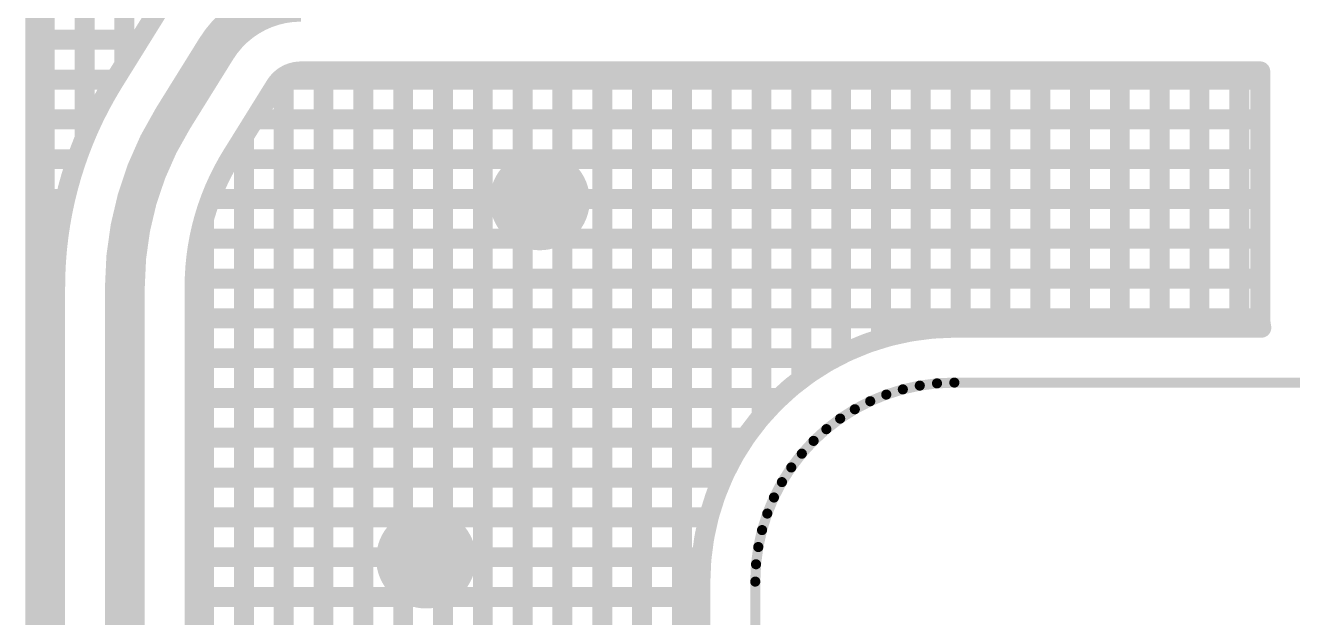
# Model space of a CAD drawing. Header units: millimetres. Extents: x 2479 to 2803, y 2230 to 2386.
# Drawn here: x 2556.55 to 2562.91, y 2294.62 to 2297.6 of the extents above; entities that cross this region are included whole.
import ezdxf

# ---------------------------------------------------------------- set-up
doc = ezdxf.new("R2010")
doc.units = ezdxf.units.MM
doc.layers.add('LAYER_23', color=9, linetype='Continuous')

# ---------------------------------------------------------------- blocks, each defined once
blk = doc.blocks.new('ROUND_3')
at = {"const_width": 0.251}
blk.add_lwpolyline([(-0.1255, 0, 1), (0.1255, 0, 1)], format="xyb", close=True, dxfattribs=at)
blk = doc.blocks.new('ROUND_17')
at = {"const_width": 0.1}
blk.add_lwpolyline([(-0.05, 0, 1), (0.05, 0, 1)], format="xyb", close=True, dxfattribs=at)
blk = doc.blocks.new('ROUND_13')
at = {"const_width": 0.05}
blk.add_lwpolyline([(-0.025, 0, 1), (0.025, 0, 1)], format="xyb", close=True, dxfattribs=at)
blk = doc.blocks.new('ROUND_4')
at = {"const_width": 0.0254}
blk.add_lwpolyline([(-0.0127, 0, 1), (0.0127, 0, 1)], format="xyb", close=True, dxfattribs=at)

msp = doc.modelspace()

# ---------------------------------------------------------------- linework, layer by layer
at = {"layer": 'LAYER_23'}
for points, const_width in [([(2557.044618875408, 2297.401864140214), (2557.044618875408, 2299.153394140214)], 0.1), ([(2556.844618875408, 2297.029984140214), (2556.844618875408, 2298.882314140214)], 0.1), ([(2556.644618875408, 2291.443094140214), (2556.644618875408, 2298.406374140214)], 0.1), ([(2556.596948875408, 2298.013144140215), (2556.596948875408, 2291.364334140214)], 0.1), ([(2556.990958875408, 2297.315554140214), (2557.208998875408, 2297.666224140215)], 0.1), ([(2556.596948875408, 2297.526334140214), (2557.122018875408, 2297.526334140214)], 0.1), ([(2556.596948875408, 2297.526334140214), (2557.122018875408, 2297.526334140214)], 0.1), ([(2557.506228875408, 2297.481414140214), (2557.288188875408, 2297.130744140215)], 0.2), ([(2556.596948875408, 2297.326334140214), (2556.997658875408, 2297.326334140214)], 0.1), ([(2556.596948875408, 2297.326334140214), (2556.997658875408, 2297.326334140214)], 0.1), ([(2557.838238875408, 2297.335404140214), (2557.825168875408, 2297.323854140214)], 0.1), ([(2557.827978875408, 2297.326334140214), (2562.749888875408, 2297.326334140214)], 0.1), ([(2557.827978875408, 2297.326334140214), (2562.749888875408, 2297.326334140214)], 0.1), ([(2557.852578875408, 2297.345364140214), (2557.838238875408, 2297.335404140214)], 0.1), ([(2557.844618875408, 2291.249564140214), (2557.844618875408, 2297.339834140214)], 0.1), ([(2557.867968875408, 2297.353584140214), (2557.852578875408, 2297.345364140214)], 0.1), ([(2557.884208875408, 2297.359964140214), (2557.867968875408, 2297.353584140214)], 0.1), ([(2557.901088875408, 2297.364414140214), (2557.884208875408, 2297.359964140214)], 0.1), ([(2557.918358875408, 2297.366874140214), (2557.901088875408, 2297.364414140214)], 0.1), ([(2557.930838875408, 2297.367394140214), (2557.918358875408, 2297.366874140214)], 0.1), ([(2562.749888875408, 2297.367394140214), (2557.930838875408, 2297.367394140214)], 0.1), ([(2558.044618875408, 2291.208654140215), (2558.044618875408, 2297.367394140214)], 0.1), ([(2558.244618875408, 2291.052304140214), (2558.244618875408, 2297.367394140214)], 0.1), ([(2558.444618875408, 2293.164144140214), (2558.444618875408, 2297.367394140214)], 0.1), ([(2558.644618875408, 2293.552144140214), (2558.644618875408, 2297.367394140214)], 0.1), ([(2558.844618875408, 2293.698594140214), (2558.844618875408, 2297.367394140214)], 0.1), ([(2559.044618875408, 2293.766224140214), (2559.044618875408, 2297.367394140214)], 0.1), ([(2559.244618875408, 2293.776234140214), (2559.244618875408, 2297.367394140214)], 0.1), ([(2559.444618875408, 2293.731524140214), (2559.444618875408, 2297.367394140214)], 0.1), ([(2559.644618875408, 2293.619274140214), (2559.644618875408, 2297.367394140214)], 0.1), ([(2559.844618875408, 2293.380304140214), (2559.844618875408, 2297.367394140214)], 0.1), ([(2560.044618875408, 2295.312604140214), (2560.044618875408, 2297.367394140214)], 0.1), ([(2560.244618875408, 2295.632984140214), (2560.244618875408, 2297.367394140214)], 0.1), ([(2560.444618875408, 2295.820254140214), (2560.444618875408, 2297.367394140214)], 0.1), ([(2560.644618875408, 2295.944414140215), (2560.644618875408, 2297.367394140214)], 0.1), ([(2560.844618875408, 2296.023704140214), (2560.844618875408, 2297.367394140214)], 0.1), ([(2561.044618875408, 2296.066884140214), (2561.044618875408, 2297.367394140214)], 0.1), ([(2561.244618875408, 2296.079034140214), (2561.244618875408, 2297.367394140214)], 0.1), ([(2561.444618875408, 2296.079034140214), (2561.444618875408, 2297.367394140214)], 0.1), ([(2561.644618875408, 2296.079034140214), (2561.644618875408, 2297.367394140214)], 0.1), ([(2561.844618875408, 2296.079034140214), (2561.844618875408, 2297.367394140214)], 0.1), ([(2562.044618875408, 2296.079034140214), (2562.044618875408, 2297.367394140214)], 0.1), ([(2562.244618875408, 2296.079034140214), (2562.244618875408, 2297.367394140214)], 0.1), ([(2562.444618875408, 2296.079034140214), (2562.444618875408, 2297.367394140214)], 0.1), ([(2562.644618875408, 2296.079034140214), (2562.644618875408, 2297.367394140214)], 0.1), ([(2562.749888875408, 2296.133154140214), (2562.749888875408, 2297.367394140214)], 0.1), ([(2556.951318875408, 2297.248884140214), (2556.983288875408, 2297.303114140214)], 0.1), ([(2556.983288875408, 2297.303114140214), (2556.990958875408, 2297.315554140214)], 0.1), ([(2557.803458875408, 2297.296604140214), (2557.585418875408, 2296.945934140214)], 0.1), ([(2557.813518875408, 2297.310864140215), (2557.803458875408, 2297.296604140214)], 0.1), ([(2557.825168875408, 2297.323854140214), (2557.813518875408, 2297.310864140215)], 0.1), ([(2556.921128875408, 2297.193654140214), (2556.951318875408, 2297.248884140214)], 0.1), ([(2556.866158875408, 2297.080424140214), (2556.892728875408, 2297.137484140214)], 0.1), ([(2556.892728875408, 2297.137484140214), (2556.921128875408, 2297.193654140214)], 0.1), ([(2556.596948875408, 2297.126334140215), (2556.887538875408, 2297.126334140215)], 0.1), ([(2556.596948875408, 2297.126334140215), (2556.887538875408, 2297.126334140215)], 0.1), ([(2556.841438875408, 2297.022524140215), (2556.866158875408, 2297.080424140214)], 0.1), ([(2557.697588875408, 2297.126334140215), (2562.749888875408, 2297.126334140215)], 0.1), ([(2557.697588875408, 2297.126334140215), (2562.749888875408, 2297.126334140215)], 0.1), ([(2556.818608875408, 2296.963874140215), (2556.841438875408, 2297.022524140215)], 0.1), ([(2557.644618875408, 2291.206604140214), (2557.644618875408, 2297.041154140215)], 0.1), ([(2556.797678875408, 2296.904504140214), (2556.818608875408, 2296.963874140215)], 0.1), ([(2557.585418875408, 2296.945934140214), (2557.564768875408, 2296.911494140214)], 0.1), ([(2556.596948875408, 2296.926334140214), (2556.805368875408, 2296.926334140214)], 0.1), ([(2556.596948875408, 2296.926334140214), (2556.805368875408, 2296.926334140214)], 0.1), ([(2556.778668875408, 2296.844494140214), (2556.797678875408, 2296.904504140214)], 0.1), ([(2557.564768875408, 2296.911494140214), (2557.540428875408, 2296.867374140214)], 0.1), ([(2557.573668875408, 2296.926334140214), (2562.749888875408, 2296.926334140214)], 0.1), ([(2557.573668875408, 2296.926334140214), (2562.749888875408, 2296.926334140214)], 0.1), ([(2556.761618875408, 2296.783904140214), (2556.778668875408, 2296.844494140214)], 0.1), ([(2557.517888875408, 2296.822294140215), (2557.497188875408, 2296.776344140214)], 0.1), ([(2557.540428875408, 2296.867374140214), (2557.517888875408, 2296.822294140215)], 0.1), ([(2556.746528875408, 2296.722794140214), (2556.761618875408, 2296.783904140214)], 0.1), ([(2557.497188875408, 2296.776344140214), (2557.478348875408, 2296.729604140214)], 0.1), ([(2556.596948875408, 2296.726334140214), (2556.747398875408, 2296.726334140214)], 0.1), ([(2556.596948875408, 2296.726334140214), (2556.747398875408, 2296.726334140214)], 0.1), ([(2556.733418875408, 2296.661234140214), (2556.746528875408, 2296.722794140214)], 0.1), ([(2557.478348875408, 2296.729604140214), (2557.461418875408, 2296.682144140214)], 0.1), ([(2557.477188875408, 2296.726334140214), (2562.749888875408, 2296.726334140214)], 0.1), ([(2557.477188875408, 2296.726334140214), (2562.749888875408, 2296.726334140214)], 0.1), ([(2556.722298875408, 2296.599274140214), (2556.733418875408, 2296.661234140214)], 0.1), ([(2557.446408875408, 2296.634034140214), (2557.433348875408, 2296.585354140214)], 0.1), ([(2557.444618875408, 2291.449144140214), (2557.444618875408, 2296.627364140214)], 0.1), ([(2557.461418875408, 2296.682144140214), (2557.446408875408, 2296.634034140214)], 0.1), ([(2556.713188875408, 2296.536994140215), (2556.722298875408, 2296.599274140214)], 0.1), ([(2557.433348875408, 2296.585354140214), (2557.422268875408, 2296.536194140214)], 0.1), ([(2556.596948875408, 2296.526334140214), (2556.711978875408, 2296.526334140214)], 0.1), ([(2556.596948875408, 2296.526334140214), (2556.711978875408, 2296.526334140214)], 0.1), ([(2556.706088875408, 2296.474454140214), (2556.713188875408, 2296.536994140215)], 0.1), ([(2557.422268875408, 2296.536194140214), (2557.413168875408, 2296.486624140214)], 0.1), ([(2557.420458875408, 2296.526334140214), (2562.749888875408, 2296.526334140214)], 0.1), ([(2557.420458875408, 2296.526334140214), (2562.749888875408, 2296.526334140214)], 0.1), ([(2556.701018875408, 2296.411714140214), (2556.706088875408, 2296.474454140214)], 0.1), ([(2557.406088875408, 2296.436734140214), (2557.401018875408, 2296.386594140215)], 0.1), ([(2557.413168875408, 2296.486624140214), (2557.406088875408, 2296.436734140214)], 0.1), ([(2556.697968875408, 2296.348834140214), (2556.701018875408, 2296.411714140214)], 0.1), ([(2557.401018875408, 2296.386594140215), (2557.397968875408, 2296.336284140215)], 0.1), ([(2556.596948875408, 2296.326334140214), (2556.697608875408, 2296.326334140214)], 0.1), ([(2556.596948875408, 2296.326334140214), (2556.697608875408, 2296.326334140214)], 0.1), ([(2556.696948875408, 2296.285904140214), (2556.697968875408, 2296.348834140214)], 0.1), ([(2557.046948875408, 2291.146394140214), (2557.046948875408, 2296.285904140214)], 0.2), ([(2557.397968875408, 2296.336284140215), (2557.396948875408, 2296.285904140214)], 0.1), ([(2557.397768875408, 2296.326334140214), (2562.749888875408, 2296.326334140214)], 0.1), ([(2557.397768875408, 2296.326334140214), (2562.749888875408, 2296.326334140214)], 0.1), ([(2556.696948875408, 2291.503464140214), (2556.696948875408, 2296.285904140214)], 0.1), ([(2557.396948875408, 2296.285904140214), (2557.396948875408, 2291.503464140214)], 0.1), ([(2556.596948875408, 2296.126334140215), (2556.696948875408, 2296.126334140215)], 0.1), ([(2556.596948875408, 2296.126334140215), (2556.696948875408, 2296.126334140215)], 0.1), ([(2557.396948875408, 2296.126334140215), (2562.749978875408, 2296.126334140215)], 0.1), ([(2557.396948875408, 2296.126334140215), (2562.749978875408, 2296.126334140215)], 0.1), ([(2562.749988875408, 2296.125994140215), (2562.749888875408, 2296.133154140214)], 0.1), ([(2562.751618875408, 2296.102404140214), (2562.749988875408, 2296.125994140215)], 0.1), ([(2560.894828875408, 2296.038434140215), (2560.979998875408, 2296.057314140214)], 0.1), ([(2560.979998875408, 2296.057314140214), (2561.003648875408, 2296.061484140214)], 0.1), ([(2561.003648875408, 2296.061484140214), (2561.090148875408, 2296.072874140214)], 0.1), ([(2561.090148875408, 2296.072874140214), (2561.114078875408, 2296.074964140214)], 0.1), ([(2561.114078875408, 2296.074964140214), (2561.200988875408, 2296.078764140214)], 0.1), ([(2561.200988875408, 2296.078744140214), (2561.201238875408, 2296.078774140215)], 0.1), ([(2561.200988875408, 2296.078764140214), (2561.200988875408, 2296.078744140214)], 0.1), ([(2561.201238875408, 2296.078774140215), (2561.213248875408, 2296.079034140214)], 0.1), ([(2561.213248875408, 2296.079034140214), (2562.755258875408, 2296.079034140214)], 0.1), ([(2562.755258875408, 2296.079034140214), (2562.751618875408, 2296.102404140214)], 0.1), ([(2560.685238875408, 2295.964374140214), (2560.765838875408, 2295.997764140214)], 0.1), ([(2560.765838875408, 2295.997764140214), (2560.788418875408, 2296.005984140214)], 0.1), ([(2560.788418875408, 2296.005984140214), (2560.871618875408, 2296.032214140214)], 0.1), ([(2560.871618875408, 2296.032214140214), (2560.894828875408, 2296.038434140215)], 0.1), ([(2556.596948875408, 2295.926334140214), (2556.696948875408, 2295.926334140214)], 0.1), ([(2556.596948875408, 2295.926334140214), (2556.696948875408, 2295.926334140214)], 0.1), ([(2557.396948875408, 2295.926334140214), (2560.609898875408, 2295.926334140214)], 0.1), ([(2557.396948875408, 2295.926334140214), (2560.609898875408, 2295.926334140214)], 0.1), ([(2560.586088875408, 2295.913944140214), (2560.663468875408, 2295.954224140215)], 0.1), ([(2560.663468875408, 2295.954224140215), (2560.685238875408, 2295.964374140214)], 0.1), ([(2560.491708875408, 2295.855064140214), (2560.565288875408, 2295.901934140215)], 0.1), ([(2560.565288875408, 2295.901934140215), (2560.586088875408, 2295.913944140214)], 0.1), ([(2560.402808875408, 2295.788174140214), (2560.472018875408, 2295.841274140214)], 0.1), ([(2560.472018875408, 2295.841274140214), (2560.491708875408, 2295.855064140214)], 0.1), ([(2560.320088875408, 2295.713784140215), (2560.384408875408, 2295.772724140214)], 0.1), ([(2560.384408875408, 2295.772724140214), (2560.402808875408, 2295.788174140214)], 0.1), ([(2560.954428875408, 2295.769564140214), (2560.871228875408, 2295.743324140215)], 0.0508), ([(2561.039598875408, 2295.788444140214), (2560.954428875408, 2295.769564140214)], 0.0508), ([(2561.126098875408, 2295.799834140214), (2561.039598875408, 2295.788444140214)], 0.0508), ([(2561.213248875408, 2295.803634140214), (2561.126098875408, 2295.799834140214)], 0.0508), ([(2566.922538875408, 2295.803634140214), (2561.213248875408, 2295.803634140214)], 0.0508), ([(2556.596948875408, 2295.726334140214), (2556.696948875408, 2295.726334140214)], 0.1), ([(2556.596948875408, 2295.726334140214), (2556.696948875408, 2295.726334140214)], 0.1), ([(2557.396948875408, 2295.726334140214), (2560.333778875408, 2295.726334140214)], 0.1), ([(2557.396948875408, 2295.726334140214), (2560.333778875408, 2295.726334140214)], 0.1), ([(2560.244158875408, 2295.632474140215), (2560.303098875408, 2295.696794140214)], 0.1), ([(2560.303098875408, 2295.696794140214), (2560.320088875408, 2295.713784140215)], 0.1), ([(2560.790628875408, 2295.709944140214), (2560.713248875408, 2295.669664140215)], 0.0508), ([(2560.871228875408, 2295.743324140215), (2560.790628875408, 2295.709944140214)], 0.0508), ([(2560.175608875408, 2295.544864140214), (2560.228718875408, 2295.614074140215)], 0.1), ([(2560.228718875408, 2295.614074140215), (2560.244158875408, 2295.632474140215)], 0.1), ([(2560.713248875408, 2295.669664140215), (2560.639678875408, 2295.622784140214)], 0.0508), ([(2560.161828875408, 2295.525184140214), (2560.175608875408, 2295.544864140214)], 0.1), ([(2560.570468875408, 2295.569684140215), (2560.506148875408, 2295.510744140214)], 0.0508), ([(2560.639678875408, 2295.622784140214), (2560.570468875408, 2295.569684140215)], 0.0508), ([(2556.596948875408, 2295.526334140214), (2556.696948875408, 2295.526334140214)], 0.1), ([(2556.596948875408, 2295.526334140214), (2556.696948875408, 2295.526334140214)], 0.1), ([(2557.396948875408, 2295.526334140214), (2560.162638875408, 2295.526334140214)], 0.1), ([(2557.396948875408, 2295.526334140214), (2560.162638875408, 2295.526334140214)], 0.1), ([(2560.114958875408, 2295.451614140215), (2560.161828875408, 2295.525184140214)], 0.1), ([(2560.506148875408, 2295.510744140214), (2560.447208875408, 2295.446424140214)], 0.0508), ([(2560.062658875408, 2295.353414140214), (2560.102938875408, 2295.430804140214)], 0.1), ([(2560.102938875408, 2295.430804140214), (2560.114958875408, 2295.451614140215)], 0.1), ([(2560.447208875408, 2295.446424140214), (2560.394098875408, 2295.377214140214)], 0.0508), ([(2560.052508875408, 2295.331644140214), (2560.062658875408, 2295.353414140214)], 0.1), ([(2560.394098875408, 2295.377214140214), (2560.347228875408, 2295.303634140214)], 0.0508), ([(2556.596948875408, 2295.326334140214), (2556.696948875408, 2295.326334140214)], 0.1), ([(2556.596948875408, 2295.326334140214), (2556.696948875408, 2295.326334140214)], 0.1), ([(2557.396948875408, 2295.326334140214), (2560.050308875408, 2295.326334140214)], 0.1), ([(2557.396948875408, 2295.326334140214), (2560.050308875408, 2295.326334140214)], 0.1), ([(2560.019118875408, 2295.251054140214), (2560.052508875408, 2295.331644140214)], 0.1), ([(2559.984678875408, 2295.145274140214), (2560.010908875408, 2295.228464140214)], 0.1), ([(2560.010908875408, 2295.228464140214), (2560.019118875408, 2295.251054140214)], 0.1), ([(2560.347228875408, 2295.303634140214), (2560.306948875408, 2295.226254140214)], 0.0508), ([(2560.306948875408, 2295.226254140214), (2560.273558875408, 2295.145654140214)], 0.0508), ([(2556.596948875408, 2295.126334140215), (2556.696948875408, 2295.126334140215)], 0.1), ([(2556.596948875408, 2295.126334140215), (2556.696948875408, 2295.126334140215)], 0.1), ([(2557.396948875408, 2295.126334140215), (2559.979598875408, 2295.126334140215)], 0.1), ([(2557.396948875408, 2295.126334140215), (2559.979598875408, 2295.126334140215)], 0.1), ([(2559.959568875408, 2295.036894140214), (2559.978458875408, 2295.122064140214)], 0.1), ([(2559.978458875408, 2295.122064140214), (2559.984678875408, 2295.145274140214)], 0.1), ([(2560.273558875408, 2295.145654140214), (2560.247328875408, 2295.062454140214)], 0.0508), ([(2559.955398875408, 2295.013234140215), (2559.959568875408, 2295.036894140214)], 0.1), ([(2560.247328875408, 2295.062454140214), (2560.228448875408, 2294.977284140215)], 0.0508), ([(2559.944008875408, 2294.926744140214), (2559.955398875408, 2295.013234140215)], 0.1), ([(2556.596948875408, 2294.926334140214), (2556.696948875408, 2294.926334140214)], 0.1), ([(2556.596948875408, 2294.926334140214), (2556.696948875408, 2294.926334140214)], 0.1), ([(2557.396948875408, 2294.926334140214), (2559.943978875408, 2294.926334140214)], 0.1), ([(2557.396948875408, 2294.926334140214), (2559.943978875408, 2294.926334140214)], 0.1), ([(2559.941918875408, 2294.902794140214), (2559.944008875408, 2294.926744140214)], 0.1), ([(2560.228448875408, 2294.977284140215), (2560.217058875408, 2294.890794140214)], 0.0508), ([(2559.938118875408, 2294.815644140214), (2559.941918875408, 2294.902794140214)], 0.1), ([(2560.217058875408, 2294.890794140214), (2560.213248875408, 2294.803634140214)], 0.0508), ([(2559.937848875408, 2294.803634140214), (2559.938118875408, 2294.815644140214)], 0.1), ([(2559.937848875408, 2292.666764140215), (2559.937848875408, 2294.803634140214)], 0.1), ([(2560.213248875408, 2294.803634140214), (2560.213248875408, 2292.534034140214)], 0.0508), ([(2556.596948875408, 2294.726334140214), (2556.696948875408, 2294.726334140214)], 0.1), ([(2556.596948875408, 2294.726334140214), (2556.696948875408, 2294.726334140214)], 0.1), ([(2557.396948875408, 2294.726334140214), (2559.937848875408, 2294.726334140214)], 0.1), ([(2557.396948875408, 2294.726334140214), (2559.937848875408, 2294.726334140214)], 0.1)]:
    msp.add_lwpolyline(points, dxfattribs=dict(at, const_width=const_width))
at = {"layer": 'LAYER_23', "const_width": 0.2}
for points in [[(2557.506228875408, 2297.481414140214, -0.2592129), (2557.930838875408, 2297.717398140214)], [(2557.046948875408, 2296.285904140214, -0.1399721), (2557.288182875408, 2297.130746140214)]]:
    msp.add_lwpolyline(points, format="xyb", dxfattribs=at)

# ---------------------------------------------------------------- block references
at = {"layer": 'LAYER_23', "xscale": -1}
for name, p in [('ROUND_13', (2556.596948875408, 2297.526334140214)), ('ROUND_13', (2556.596948875408, 2297.526334140214)), ('ROUND_13', (2557.122018875408, 2297.526334140214)), ('ROUND_13', (2557.122018875408, 2297.526334140214)), ('ROUND_17', (2557.506228875408, 2297.481414140214)), ('ROUND_17', (2557.506228875408, 2297.481414140214)), ('ROUND_13', (2557.044618875408, 2297.401864140214)), ('ROUND_13', (2556.596948875408, 2297.326334140214)), ('ROUND_13', (2556.596948875408, 2297.326334140214)), ('ROUND_13', (2556.997658875408, 2297.326334140214)), ('ROUND_13', (2556.997658875408, 2297.326334140214)), ('ROUND_13', (2557.827978875408, 2297.326334140214)), ('ROUND_13', (2557.827978875408, 2297.326334140214)), ('ROUND_13', (2557.838238875408, 2297.335404140214)), ('ROUND_13', (2557.844618875408, 2297.339834140214)), ('ROUND_13', (2557.852578875408, 2297.345364140214)), ('ROUND_13', (2557.867968875408, 2297.353584140214)), ('ROUND_13', (2557.884208875408, 2297.359964140214)), ('ROUND_13', (2557.901088875408, 2297.364414140214)), ('ROUND_13', (2557.918358875408, 2297.366874140214)), ('ROUND_13', (2557.930838875408, 2297.367394140214)), ('ROUND_13', (2558.044618875408, 2297.367394140214)), ('ROUND_13', (2558.244618875408, 2297.367394140214)), ('ROUND_13', (2558.444618875408, 2297.367394140214)), ('ROUND_13', (2558.644618875408, 2297.367394140214)), ('ROUND_13', (2558.844618875408, 2297.367394140214)), ('ROUND_13', (2559.044618875408, 2297.367394140214)), ('ROUND_13', (2559.244618875408, 2297.367394140214)), ('ROUND_13', (2559.444618875408, 2297.367394140214)), ('ROUND_13', (2559.644618875408, 2297.367394140214)), ('ROUND_13', (2559.844618875408, 2297.367394140214)), ('ROUND_13', (2560.044618875408, 2297.367394140214)), ('ROUND_13', (2560.244618875408, 2297.367394140214)), ('ROUND_13', (2560.444618875408, 2297.367394140214)), ('ROUND_13', (2560.644618875408, 2297.367394140214)), ('ROUND_13', (2560.844618875408, 2297.367394140214)), ('ROUND_13', (2561.044618875408, 2297.367394140214)), ('ROUND_13', (2561.244618875408, 2297.367394140214)), ('ROUND_13', (2561.444618875408, 2297.367394140214)), ('ROUND_13', (2561.644618875408, 2297.367394140214)), ('ROUND_13', (2561.844618875408, 2297.367394140214)), ('ROUND_13', (2562.044618875408, 2297.367394140214)), ('ROUND_13', (2562.244618875408, 2297.367394140214)), ('ROUND_13', (2562.444618875408, 2297.367394140214)), ('ROUND_13', (2562.644618875408, 2297.367394140214)), ('ROUND_13', (2562.749888875408, 2297.367394140214)), ('ROUND_13', (2562.749888875408, 2297.326334140214)), ('ROUND_13', (2562.749888875408, 2297.326334140214)), ('ROUND_13', (2556.983288875408, 2297.303114140214)), ('ROUND_13', (2556.990958875408, 2297.315554140214)), ('ROUND_13', (2557.803458875408, 2297.296604140214)), ('ROUND_13', (2557.813518875408, 2297.310864140215)), ('ROUND_13', (2557.825168875408, 2297.323854140214)), ('ROUND_13', (2556.951318875408, 2297.248884140214)), ('ROUND_13', (2556.892728875408, 2297.137484140214)), ('ROUND_13', (2556.921128875408, 2297.193654140214)), ('ROUND_17', (2557.288182875408, 2297.130746140214)), ('ROUND_17', (2557.288188875408, 2297.130744140215)), ('ROUND_13', (2556.596948875408, 2297.126334140215)), ('ROUND_13', (2556.596948875408, 2297.126334140215)), ('ROUND_13', (2556.866158875408, 2297.080424140214)), ('ROUND_13', (2556.887538875408, 2297.126334140215)), ('ROUND_13', (2556.887538875408, 2297.126334140215)), ('ROUND_13', (2557.697588875408, 2297.126334140215)), ('ROUND_13', (2557.697588875408, 2297.126334140215)), ('ROUND_13', (2562.749888875408, 2297.126334140215)), ('ROUND_13', (2562.749888875408, 2297.126334140215)), ('ROUND_13', (2556.841438875408, 2297.022524140215)), ('ROUND_13', (2556.844618875408, 2297.029984140214)), ('ROUND_13', (2557.644618875408, 2297.041154140215)), ('ROUND_13', (2556.818608875408, 2296.963874140215)), ('ROUND_13', (2557.585418875408, 2296.945934140214)), ('ROUND_13', (2556.596948875408, 2296.926334140214)), ('ROUND_13', (2556.596948875408, 2296.926334140214)), ('ROUND_13', (2556.797678875408, 2296.904504140214)), ('ROUND_13', (2556.805368875408, 2296.926334140214)), ('ROUND_13', (2556.805368875408, 2296.926334140214)), ('ROUND_13', (2557.564768875408, 2296.911494140214)), ('ROUND_13', (2557.573668875408, 2296.926334140214)), ('ROUND_13', (2557.573668875408, 2296.926334140214)), ('ROUND_3', (2559.130908875408, 2296.719474140215)), ('ROUND_13', (2562.749888875408, 2296.926334140214)), ('ROUND_13', (2562.749888875408, 2296.926334140214)), ('ROUND_13', (2556.778668875408, 2296.844494140214)), ('ROUND_13', (2557.517888875408, 2296.822294140215)), ('ROUND_13', (2557.540428875408, 2296.867374140214)), ('ROUND_13', (2556.761618875408, 2296.783904140214)), ('ROUND_13', (2557.497188875408, 2296.776344140214)), ('ROUND_13', (2556.596948875408, 2296.726334140214)), ('ROUND_13', (2556.596948875408, 2296.726334140214)), ('ROUND_13', (2556.746528875408, 2296.722794140214)), ('ROUND_13', (2556.747398875408, 2296.726334140214)), ('ROUND_13', (2556.747398875408, 2296.726334140214)), ('ROUND_13', (2557.477188875408, 2296.726334140214)), ('ROUND_13', (2557.477188875408, 2296.726334140214)), ('ROUND_13', (2557.478348875408, 2296.729604140214)), ('ROUND_13', (2562.749888875408, 2296.726334140214)), ('ROUND_13', (2562.749888875408, 2296.726334140214)), ('ROUND_13', (2556.733418875408, 2296.661234140214)), ('ROUND_13', (2557.444618875408, 2296.627364140214)), ('ROUND_13', (2557.446408875408, 2296.634034140214)), ('ROUND_13', (2557.461418875408, 2296.682144140214)), ('ROUND_13', (2556.722298875408, 2296.599274140214)), ('ROUND_13', (2557.433348875408, 2296.585354140214)), ('ROUND_13', (2556.596948875408, 2296.526334140214)), ('ROUND_13', (2556.596948875408, 2296.526334140214)), ('ROUND_13', (2556.711978875408, 2296.526334140214)), ('ROUND_13', (2556.711978875408, 2296.526334140214)), ('ROUND_13', (2556.713188875408, 2296.536994140215)), ('ROUND_13', (2557.420458875408, 2296.526334140214)), ('ROUND_13', (2557.420458875408, 2296.526334140214)), ('ROUND_13', (2557.422268875408, 2296.536194140214)), ('ROUND_13', (2562.749888875408, 2296.526334140214)), ('ROUND_13', (2562.749888875408, 2296.526334140214)), ('ROUND_13', (2556.706088875408, 2296.474454140214)), ('ROUND_13', (2557.406088875408, 2296.436734140214)), ('ROUND_13', (2557.413168875408, 2296.486624140214)), ('ROUND_13', (2556.701018875408, 2296.411714140214)), ('ROUND_13', (2557.401018875408, 2296.386594140215)), ('ROUND_13', (2556.596948875408, 2296.326334140214)), ('ROUND_13', (2556.596948875408, 2296.326334140214)), ('ROUND_13', (2556.697608875408, 2296.326334140214)), ('ROUND_13', (2556.697608875408, 2296.326334140214)), ('ROUND_13', (2556.697968875408, 2296.348834140214)), ('ROUND_17', (2557.046948875408, 2296.285904140214)), ('ROUND_17', (2557.046948875408, 2296.285904140214)), ('ROUND_13', (2557.397768875408, 2296.326334140214)), ('ROUND_13', (2557.397768875408, 2296.326334140214)), ('ROUND_13', (2557.397968875408, 2296.336284140215)), ('ROUND_13', (2562.749888875408, 2296.326334140214)), ('ROUND_13', (2562.749888875408, 2296.326334140214)), ('ROUND_13', (2556.696948875408, 2296.285904140214)), ('ROUND_13', (2557.396948875408, 2296.285904140214)), ('ROUND_13', (2556.596948875408, 2296.126334140215)), ('ROUND_13', (2556.596948875408, 2296.126334140215)), ('ROUND_13', (2556.696948875408, 2296.126334140215)), ('ROUND_13', (2556.696948875408, 2296.126334140215)), ('ROUND_13', (2557.396948875408, 2296.126334140215)), ('ROUND_13', (2557.396948875408, 2296.126334140215)), ('ROUND_13', (2562.749888875408, 2296.133154140214)), ('ROUND_13', (2562.749978875408, 2296.126334140215)), ('ROUND_13', (2562.749978875408, 2296.126334140215)), ('ROUND_13', (2562.749988875408, 2296.125994140215)), ('ROUND_13', (2560.979998875408, 2296.057314140214)), ('ROUND_13', (2561.003648875408, 2296.061484140214)), ('ROUND_13', (2561.044618875408, 2296.066884140214)), ('ROUND_13', (2561.090148875408, 2296.072874140214)), ('ROUND_13', (2561.114078875408, 2296.074964140214)), ('ROUND_13', (2561.200988875408, 2296.078764140214)), ('ROUND_13', (2561.200988875408, 2296.078744140214)), ('ROUND_13', (2561.201238875408, 2296.078774140215)), ('ROUND_13', (2561.213248875408, 2296.079034140214)), ('ROUND_13', (2561.244618875408, 2296.079034140214)), ('ROUND_13', (2561.444618875408, 2296.079034140214)), ('ROUND_13', (2561.644618875408, 2296.079034140214)), ('ROUND_13', (2561.844618875408, 2296.079034140214)), ('ROUND_13', (2562.044618875408, 2296.079034140214)), ('ROUND_13', (2562.244618875408, 2296.079034140214)), ('ROUND_13', (2562.444618875408, 2296.079034140214)), ('ROUND_13', (2562.644618875408, 2296.079034140214)), ('ROUND_13', (2562.751618875408, 2296.102404140214)), ('ROUND_13', (2562.755258875408, 2296.079034140214)), ('ROUND_13', (2560.765838875408, 2295.997764140214)), ('ROUND_13', (2560.788418875408, 2296.005984140214)), ('ROUND_13', (2560.844618875408, 2296.023704140214)), ('ROUND_13', (2560.871618875408, 2296.032214140214)), ('ROUND_13', (2560.894828875408, 2296.038434140215)), ('ROUND_13', (2556.596948875408, 2295.926334140214)), ('ROUND_13', (2556.596948875408, 2295.926334140214)), ('ROUND_13', (2556.696948875408, 2295.926334140214)), ('ROUND_13', (2556.696948875408, 2295.926334140214)), ('ROUND_13', (2557.396948875408, 2295.926334140214)), ('ROUND_13', (2557.396948875408, 2295.926334140214)), ('ROUND_13', (2560.609898875408, 2295.926334140214)), ('ROUND_13', (2560.609898875408, 2295.926334140214)), ('ROUND_13', (2560.644618875408, 2295.944414140215)), ('ROUND_13', (2560.663468875408, 2295.954224140215)), ('ROUND_13', (2560.685238875408, 2295.964374140214)), ('ROUND_13', (2560.565288875408, 2295.901934140215)), ('ROUND_13', (2560.586088875408, 2295.913944140214)), ('ROUND_13', (2560.444618875408, 2295.820254140214)), ('ROUND_13', (2560.472018875408, 2295.841274140214)), ('ROUND_13', (2560.491708875408, 2295.855064140214)), ('ROUND_13', (2560.384408875408, 2295.772724140214)), ('ROUND_13', (2560.402808875408, 2295.788174140214)), ('ROUND_4', (2560.954428875408, 2295.769564140214)), ('ROUND_4', (2561.039598875408, 2295.788444140214)), ('ROUND_4', (2561.126098875408, 2295.799834140214)), ('ROUND_4', (2561.213248875408, 2295.803634140214)), ('ROUND_13', (2556.596948875408, 2295.726334140214)), ('ROUND_13', (2556.596948875408, 2295.726334140214)), ('ROUND_13', (2556.696948875408, 2295.726334140214)), ('ROUND_13', (2556.696948875408, 2295.726334140214)), ('ROUND_13', (2557.396948875408, 2295.726334140214)), ('ROUND_13', (2557.396948875408, 2295.726334140214)), ('ROUND_13', (2560.303098875408, 2295.696794140214)), ('ROUND_13', (2560.320088875408, 2295.713784140215)), ('ROUND_13', (2560.333778875408, 2295.726334140214)), ('ROUND_13', (2560.333778875408, 2295.726334140214)), ('ROUND_4', (2560.790628875408, 2295.709944140214)), ('ROUND_4', (2560.871228875408, 2295.743324140215)), ('ROUND_13', (2560.228718875408, 2295.614074140215)), ('ROUND_13', (2560.244158875408, 2295.632474140215)), ('ROUND_13', (2560.244618875408, 2295.632984140214)), ('ROUND_4', (2560.713248875408, 2295.669664140215)), ('ROUND_13', (2560.175608875408, 2295.544864140214)), ('ROUND_4', (2560.570468875408, 2295.569684140215)), ('ROUND_4', (2560.639678875408, 2295.622784140214)), ('ROUND_13', (2556.596948875408, 2295.526334140214)), ('ROUND_13', (2556.596948875408, 2295.526334140214)), ('ROUND_13', (2556.696948875408, 2295.526334140214)), ('ROUND_13', (2556.696948875408, 2295.526334140214)), ('ROUND_13', (2557.396948875408, 2295.526334140214)), ('ROUND_13', (2557.396948875408, 2295.526334140214)), ('ROUND_13', (2560.161828875408, 2295.525184140214)), ('ROUND_13', (2560.162638875408, 2295.526334140214)), ('ROUND_13', (2560.162638875408, 2295.526334140214)), ('ROUND_4', (2560.506148875408, 2295.510744140214)), ('ROUND_13', (2560.102938875408, 2295.430804140214)), ('ROUND_13', (2560.114958875408, 2295.451614140215)), ('ROUND_4', (2560.447208875408, 2295.446424140214)), ('ROUND_13', (2560.062658875408, 2295.353414140214)), ('ROUND_4', (2560.394098875408, 2295.377214140214)), ('ROUND_13', (2556.596948875408, 2295.326334140214)), ('ROUND_13', (2556.596948875408, 2295.326334140214)), ('ROUND_13', (2556.696948875408, 2295.326334140214)), ('ROUND_13', (2556.696948875408, 2295.326334140214)), ('ROUND_13', (2557.396948875408, 2295.326334140214)), ('ROUND_13', (2557.396948875408, 2295.326334140214)), ('ROUND_13', (2560.044618875408, 2295.312604140214)), ('ROUND_13', (2560.050308875408, 2295.326334140214)), ('ROUND_13', (2560.050308875408, 2295.326334140214)), ('ROUND_13', (2560.052508875408, 2295.331644140214)), ('ROUND_13', (2560.010908875408, 2295.228464140214)), ('ROUND_13', (2560.019118875408, 2295.251054140214)), ('ROUND_4', (2560.347228875408, 2295.303634140214)), ('ROUND_4', (2560.306948875408, 2295.226254140214)), ('ROUND_13', (2556.596948875408, 2295.126334140215)), ('ROUND_13', (2556.596948875408, 2295.126334140215)), ('ROUND_13', (2556.696948875408, 2295.126334140215)), ('ROUND_13', (2556.696948875408, 2295.126334140215)), ('ROUND_13', (2557.396948875408, 2295.126334140215)), ('ROUND_13', (2557.396948875408, 2295.126334140215)), ('ROUND_3', (2558.559908875408, 2294.919474140214)), ('ROUND_13', (2559.978458875408, 2295.122064140214)), ('ROUND_13', (2559.979598875408, 2295.126334140215)), ('ROUND_13', (2559.979598875408, 2295.126334140215)), ('ROUND_13', (2559.984678875408, 2295.145274140214)), ('ROUND_4', (2560.273558875408, 2295.145654140214)), ('ROUND_13', (2559.959568875408, 2295.036894140214)), ('ROUND_4', (2560.247328875408, 2295.062454140214)), ('ROUND_13', (2559.955398875408, 2295.013234140215)), ('ROUND_13', (2556.596948875408, 2294.926334140214)), ('ROUND_13', (2556.596948875408, 2294.926334140214)), ('ROUND_13', (2556.696948875408, 2294.926334140214)), ('ROUND_13', (2556.696948875408, 2294.926334140214)), ('ROUND_13', (2557.396948875408, 2294.926334140214)), ('ROUND_13', (2557.396948875408, 2294.926334140214)), ('ROUND_13', (2559.943978875408, 2294.926334140214)), ('ROUND_13', (2559.943978875408, 2294.926334140214)), ('ROUND_13', (2559.944008875408, 2294.926744140214)), ('ROUND_4', (2560.228448875408, 2294.977284140215)), ('ROUND_13', (2559.941918875408, 2294.902794140214)), ('ROUND_4', (2560.217058875408, 2294.890794140214)), ('ROUND_13', (2559.937848875408, 2294.803634140214)), ('ROUND_13', (2559.938118875408, 2294.815644140214)), ('ROUND_4', (2560.213248875408, 2294.803634140214)), ('ROUND_13', (2556.596948875408, 2294.726334140214)), ('ROUND_13', (2556.596948875408, 2294.726334140214)), ('ROUND_13', (2556.696948875408, 2294.726334140214)), ('ROUND_13', (2556.696948875408, 2294.726334140214)), ('ROUND_13', (2557.396948875408, 2294.726334140214)), ('ROUND_13', (2557.396948875408, 2294.726334140214)), ('ROUND_13', (2559.937848875408, 2294.726334140214)), ('ROUND_13', (2559.937848875408, 2294.726334140214))]:
    msp.add_blockref(name, p, dxfattribs=at)

doc.saveas('drawing.dxf')
